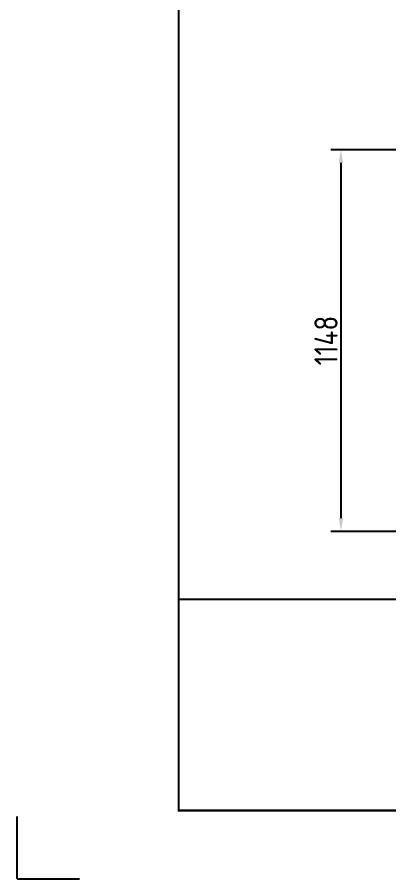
# Model space of a CAD drawing. Header units: millimetres. Extents: x 70841 to 133731, y -170061 to -164340.
# Drawn here: x 70841 to 71959, y -169890 to -167299 of the extents above; entities that cross this region are included whole.
import ezdxf

# ---------------------------------------------------------------- set-up
doc = ezdxf.new("R2010")
doc.units = ezdxf.units.MM
doc.header["$LTSCALE"] = 13
doc.layers.add('1', color=4, linetype='Continuous')
doc.layers.add('2', color=3, linetype='Continuous')
doc.layers.add('paper', color=254, linetype='Continuous', plot=False)
doc.layers.add('标注、文本', color=3, linetype='Continuous', lineweight=25)
doc.styles.get("Standard").update_dxf_attribs({"font": 'gbenor.shx', "bigfont": 'gbcbig.shx'})
doc.dimstyles.new('1-15', dxfattribs={"dimscale": 20, "dimtxt": 3.5, "dimasz": 2, "dimexe": 1.5, "dimexo": 0.5, "dimgap": 0.5, "dimtad": 1, "dimtoh": 1, "dimdec": 1, "dimdsep": 46, "dimtxsty": 'Standard', "dimcen": 2.5, "dimclrd": 3, "dimclre": 3, "dimclrt": 3, "dimadec": 0, "dimazin": 2, "dimtfac": 1, "dimtdec": 1, "dimtmove": 0, "dimatfit": 2, "dimfxl": 1, "dimarcsym": 0})

# ---------------------------------------------------------------- blocks, each defined once
blk = doc.blocks.new('*D1701')
at = {"layer": 'Defpoints', "color": 0, "transparency": 16777216}
for p in [(72348.9, -167697.1), (71815.3, -168845.1), (72233.9, -168845.1)]:
    blk.add_point(p, dxfattribs=at)
at = {"layer": '标注、文本', "color": 3, "lineweight": -2, "transparency": 16777216}
for p, q in [((72338.9, -167697.1), (71785.3, -167697.1)), ((71815.3, -167737.1), (71815.3, -168805.1)), ((72223.9, -168845.1), (71785.3, -168845.1))]:
    blk.add_line(p, q, dxfattribs=at)
at = {"layer": '标注、文本', "color": 3, "transparency": 16777216}
for points in [[(71808.6, -167737.1), (71822, -167737.1), (71815.3, -167697.1)], [(71808.6, -168805.1), (71822, -168805.1), (71815.3, -168845.1)]]:
    blk.add_solid(points, dxfattribs=at)
at = {"layer": '标注、文本', "color": 3, "transparency": 16777216, "insert": (71770.3, -168271.1), "char_height": 70, "attachment_point": 5, "rotation": 90}
blk.add_mtext('1148', dxfattribs=at)

msp = doc.modelspace()

# ---------------------------------------------------------------- linework, layer by layer
at = {"layer": '1', "const_width": 6.541}
msp.add_lwpolyline([(71327.154, -169684.498), (78503.154, -169684.498), (78503.154, -164526.748), (71327.154, -164526.748), (71327.154, -169684.498)], dxfattribs=at)
at = {"layer": '2'}
msp.add_line((71327.154, -169049.123), (78503.154, -169049.123), dxfattribs=at)
at = {"layer": 'paper'}
for q in [(70841.279, -169703.185), (71028.154, -169890.06)]:
    msp.add_line((70841.279, -169890.06), q, dxfattribs=at)

# ---------------------------------------------------------------- dimensions: what is measured, and where the dimension line sits
at = {"layer": '标注、文本'}
dim = msp.add_linear_dim(base=(71815.288, -168845.054), p1=(72348.895, -167697.054), p2=(72233.895, -168845.054), angle=90, dimstyle='1-15', dxfattribs=at)
dim.commit()
dim.dimension.update_dxf_attribs({"geometry": '*D1701', "text_midpoint": (71770.288, -168271.054)})

doc.saveas('drawing.dxf')
